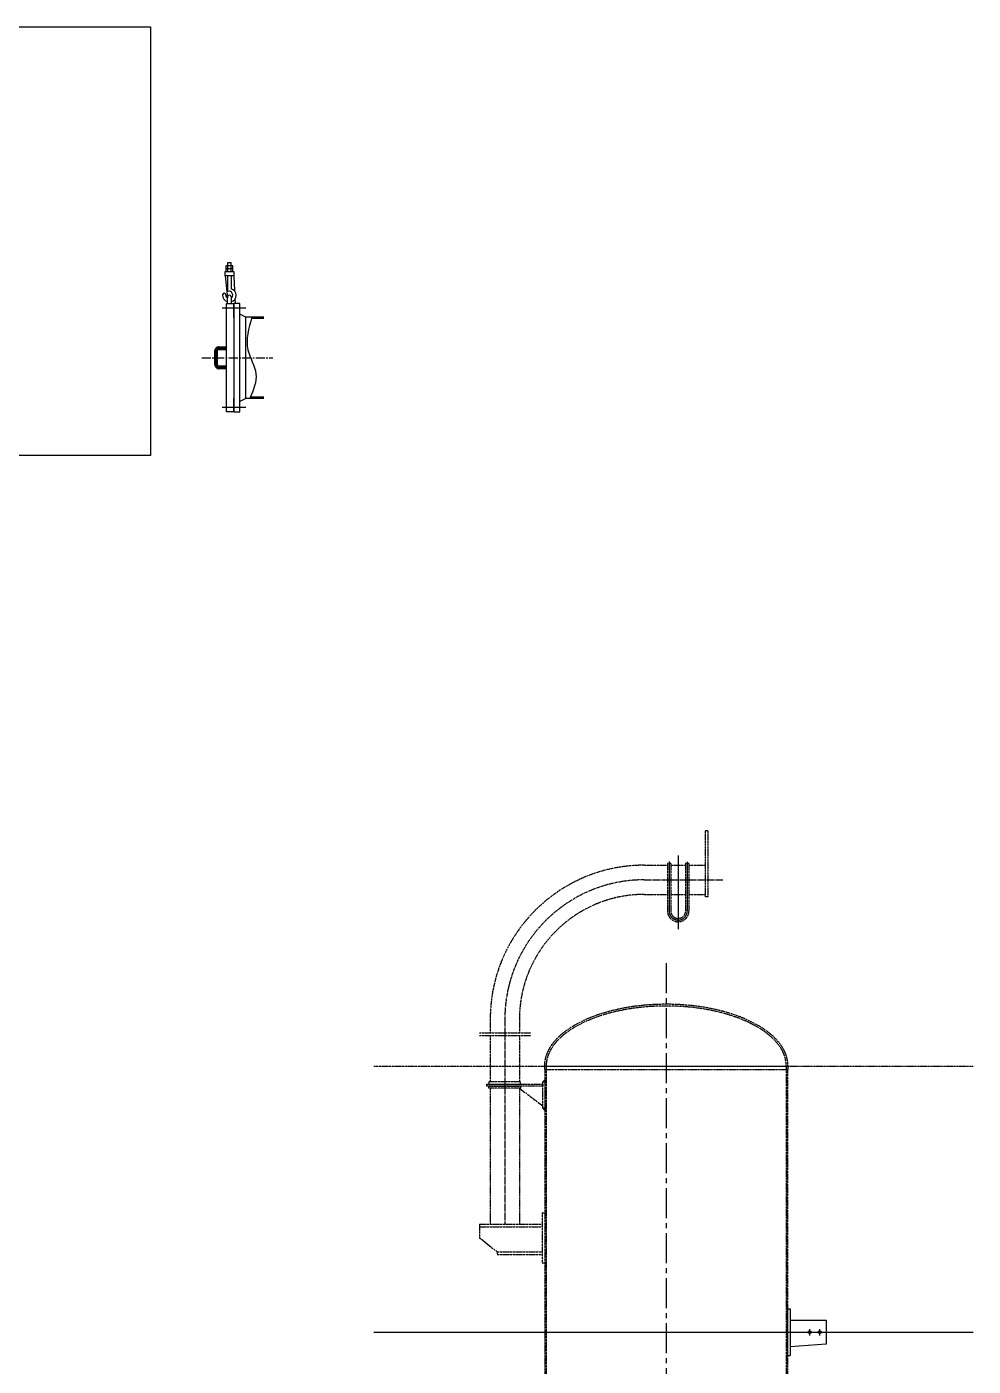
# Model space of a CAD drawing. Extents: x 45567 to 121349, y -17555 to 19241.
# Drawn here: x 94386 to 101482, y 9145 to 19187 of the extents above; entities that cross this region are included whole.
import ezdxf

# ---------------------------------------------------------------- set-up
doc = ezdxf.new("R2010")
doc.units = 0
doc.header["$LTSCALE"] = 30
doc.header["$MEASUREMENT"] = 0
for name, pattern in [('CENTER2', [1.125, 0.75, -0.125, 0.125, -0.125]), ('DASHDOT-S', [14, 10, -2, 0, -2]), ('LIDIVIDE', [0.65, 0.4, -0.05, 0.05, -0.05, 0.05, -0.05])]:
    doc.linetypes.add(name, pattern=pattern)
for name, color, linetype in [('1', 2, 'CONTINUOUS'), ('2', 1, 'CONTINUOUS'), ('3', 3, 'CENTER2'), ('5', 6, 'LIDIVIDE')]:
    doc.layers.add(name, color=color, linetype=linetype)

msp = doc.modelspace()

# ---------------------------------------------------------------- hatches: boundary and pattern name
at = {"layer": '5'}
h = msp.add_hatch(dxfattribs=at)
h.set_pattern_fill('ANSI37', color=256, style=0)
h.set_pattern_definition([(45, (50159.73402, 13670.23652), (-0.08838834765, 0.08838834765), []), (135, (50159.73402, 13670.23652), (-0.08838834765, -0.08838834765), [])])
h.paths.add_polyline_path([(98270.124015, 11292.653282), (98254.205819, 11276.735086), (98270.124015, 11276.735086)])
h = msp.add_hatch(dxfattribs=at)
h.set_pattern_fill('ANSI37', color=256, style=0)
h.set_pattern_definition([(315, (50159.73402, 8687.95565), (-0.08838834765, -0.08838834765), []), (225, (50159.73402, 8687.95565), (-0.08838834765, 0.08838834765), [])])
h.paths.add_polyline_path([(98270.124015, 11065.538888), (98254.205819, 11081.457084), (98270.124015, 11081.457084)])

# ---------------------------------------------------------------- linework, layer by layer
at = {"layer": '1'}
msp.add_line((96988.95886, 9400.195708), (101482.126577, 9400.195708), dxfattribs=at)
msp.add_lwpolyline([(82109.225418, 19186.893124), (95314.194188, 19186.893124), (95314.194188, 15972.013531), (82109.225418, 15972.013531)], close=True, dxfattribs=at)
msp.add_spline([(96073.85821, 17010.603869), (96043.773201, 16764.04742), (96104.08999, 16586.271899), (96057.421443, 16401.00387)], degree=3, dxfattribs=at)
at = {"layer": '2', "ltscale": 5}
for p, q in [((95929.77938, 17394.143869), (95878.97938, 17394.143869)), ((95878.97938, 17394.143869), (95878.97938, 17353.503869)), ((95878.97938, 17373.823869), (95929.77938, 17373.823869)), ((95917.07938, 17417.003869), (95891.67938, 17417.003869)), ((95891.67938, 17417.003869), (95891.67938, 17353.503869)), ((95917.07938, 17353.503869), (95917.07938, 17417.003869)), ((95929.77938, 17353.503869), (95929.77938, 17394.143869)), ((95872.75301, 17353.503869), (95904.37938, 17353.503869)), ((95872.75301, 17320.483869), (95872.75301, 17353.503869)), ((95936.930551, 17320.483869), (95872.75301, 17320.483869)), ((95872.75301, 17320.483869), (95890.198864, 17152.477718)), ((95891.67938, 17320.483869), (95891.67938, 17202.373869)), ((95904.37938, 17353.503869), (95936.930551, 17353.503869)), ((95917.07938, 17320.483869), (95917.07938, 17221.423869)), ((95936.930551, 17353.503869), (95936.930551, 17320.483869)), ((95936.930551, 17320.483869), (95942.479914, 17206.742895)), ((95883.234955, 17112.203869), (95935.486383, 17112.203869)), ((95883.234955, 16299.40387), (95883.234955, 17112.203869)), ((95891.67938, 17112.203869), (95891.67938, 17163.003869)), ((95917.07938, 17163.003869), (95917.07938, 17112.203869)), ((95935.486383, 17112.203869), (95935.486383, 17010.603869)), ((95982.899716, 17112.203869), (95938.38924, 17112.203869)), ((95938.38924, 17112.203869), (95938.38924, 16299.40387)), ((95945.516018, 17144.514242), (95947.092424, 17112.203869)), ((95982.899716, 16299.40387), (95982.899716, 17112.203869)), ((95935.486383, 17010.603869), (95938.38924, 17007.701012)), ((96027.410193, 17010.603869), (95982.899716, 17032.859107)), ((96163.234955, 17010.603869), (96027.410193, 17010.603869)), ((96027.410193, 16401.00387), (96027.410193, 17010.603869)), ((96163.234955, 17000.603869), (96070.920952, 17000.603869)), ((95938.38924, 16403.906727), (95935.486383, 16401.00387)), ((95935.486383, 16401.00387), (95935.486383, 16299.40387)), ((96027.410193, 16401.00387), (95982.899716, 16378.748631)), ((96163.234955, 16401.00387), (96027.410193, 16401.00387)), ((96163.234955, 16411.00387), (96061.712303, 16411.00387)), ((95935.486383, 16299.40387), (95883.234955, 16299.40387)), ((95938.38924, 16299.40387), (95982.899716, 16299.40387))]:
    msp.add_line(p, q, dxfattribs=at)
at = {"layer": '2'}
for p, q in [((95938.38924, 17007.701012), (95938.38924, 16403.906727)), ((95825.177812, 16788.051488), (95883.234955, 16788.051488)), ((95796.14924, 16652.584822), (95796.14924, 16759.022917)), ((95815.501621, 16652.584822), (95815.501621, 16759.022917)), ((95825.177812, 16768.699107), (95883.234955, 16768.699107)), ((95883.234955, 16642.908631), (95825.177812, 16642.908631)), ((95883.234955, 16623.55625), (95825.177812, 16623.55625)), ((98267.124015, 11395.816524), (98267.124015, 11370.816524)), ((100093.124015, 11395.816524), (100093.124015, 11370.816524)), ((100090.124015, 9575.195708), (100090.124015, 9225.195708)), ((100090.124015, 9575.195708), (100110.124015, 9575.195708)), ((100110.124015, 9575.195708), (100110.124015, 9225.195708)), ((100110.124015, 9490.195708), (100380.124015, 9490.195708)), ((100380.124015, 9490.195708), (100380.124015, 9310.195708)), ((100380.124015, 9310.195708), (100110.124015, 9290.195708)), ((100090.124015, 9225.195708), (100110.124015, 9225.195708))]:
    msp.add_line(p, q, dxfattribs=at)
for centre in [(100255.124015, 9400.195708), (100330.124015, 9400.195708)]:
    msp.add_circle(centre, 11, dxfattribs=at)
at = {"layer": '2', "ltscale": 5}
for centre, radius, start, end in [((95904.353969, 17175.367312), 50.8, 178.1877101924, 255.5520850985), ((95866.27938, 17176.973869), 12.7, 0, 180), ((95904.166524, 17173.692441), 25.4, 172.5772075954, 240.5528947586), ((95901.20438, 17175.386369), 28.619063, 303.6900675247, 109.4400348268), ((95904.37938, 17163.003869), 12.7, 0, 180), ((95906.496046, 17173.798869), 48.786756, 282.5288077083, 77.4711922917)]:
    msp.add_arc(centre, radius, start, end, dxfattribs=at)
at = {"layer": '2'}
for centre, radius, start, end in [((95825.177812, 16759.022917), 29.028571, 90.000000767, 180.0000007679), ((95825.177812, 16759.022917), 9.67619, 90.000000767, 180.0000007679), ((95825.177811, 16652.584822), 29.028571, 180.0000007679, 270.000000767), ((95825.177812, 16652.584822), 9.67619, 180.0000007679, 270.000000767)]:
    msp.add_arc(centre, radius, start, end, dxfattribs=at)
at = {"layer": '3', "linetype": 'DASHDOT-S'}
for p, q in [((96027.410193, 17078.337203), (95849.368288, 17078.337203)), ((95825.177812, 16778.375298), (95883.234955, 16778.375298)), ((95805.825431, 16652.584822), (95805.825431, 16759.022917)), ((95883.234955, 16633.232441), (95825.177812, 16633.232441)), ((96027.410193, 16333.270536), (95849.368288, 16333.270536))]:
    msp.add_line(p, q, dxfattribs=at)
at = {"layer": '3', "ltscale": 1050}
for p, q in [((96027.410193, 17078.337203), (95849.368288, 17078.337203)), ((96027.410193, 16333.270536), (95849.368288, 16333.270536))]:
    msp.add_line(p, q, dxfattribs=at)
at = {"layer": '3', "ltscale": 3}
msp.add_line((95697.93561, 16705.803869), (96229.955781, 16705.803869), dxfattribs=at)
at = {"layer": '3', "ltscale": 35}
for p, q in [((99270.124015, 12974.040836), (99270.124015, 12421.502765)), ((99202.0591, 12928.104516), (99202.0591, 12558.074185)), ((99338.188931, 12927.13533), (99338.188931, 12558.074185))]:
    msp.add_line(p, q, dxfattribs=at)
at = {"layer": '3'}
for p, q in [((99270.124015, 12901.170678), (99270.124015, 12682.170678)), ((99014.624015, 12791.670678), (99604.124015, 12791.670678)), ((97970.124015, 11747.170678), (97970.124015, 11645.557527)), ((97970.124015, 11645.557527), (97970.124015, 10210.816524)), ((100042.511571, 9400.195708), (100407.557912, 9400.195708)), ((100255.124015, 9423.764144), (100255.124015, 9376.627271)), ((100330.124015, 9423.764144), (100330.124015, 9376.627271))]:
    msp.add_line(p, q, dxfattribs=at)
at = {"layer": '3', "ltscale": 10}
msp.add_line((99180.124015, 12167.063708), (99180.124015, -15834.264874), dxfattribs=at)
at = {"layer": '3', "linetype": 'DASHDOT-S'}
for centre, start, end in [((95825.177812, 16759.022917), 90.000000767, 180.0000007679), ((95825.177812, 16652.584822), 180.0000007679, 270.000000767)]:
    msp.add_arc(centre, 19.352381, start, end, dxfattribs=at)
at = {"layer": '3'}
msp.add_arc((99014.624015, 11747.170678), 1044.5, 90, 180, dxfattribs=at)
at = {"layer": '3', "ltscale": 35}
msp.add_arc((99270.124015, 12558.074185), 68.064915, 180, 0, dxfattribs=at)
at = {"layer": '5'}
for p, q in [((99472.609291, 13158.82809), (99472.609291, 12664.999721)), ((99492.632148, 13158.82809), (99472.609291, 13158.82809)), ((99492.632148, 13158.82809), (99492.632148, 12664.999721)), ((99014.624015, 12901.170678), (99189.544814, 12901.170678)), ((99189.544814, 12914.515545), (99189.544814, 12558.074185)), ((99214.573385, 12914.515545), (99189.544814, 12914.515545)), ((99214.573385, 12914.515545), (99214.573385, 12558.074185)), ((99214.573385, 12901.170678), (99325.674645, 12901.170678)), ((99325.674645, 12914.515545), (99325.674645, 12558.074185)), ((99350.703216, 12914.515545), (99325.674645, 12914.515545)), ((99350.703216, 12914.515545), (99350.703216, 12558.074185)), ((99350.703216, 12901.170678), (99472.609291, 12901.170678)), ((99014.624015, 12682.170678), (99189.544814, 12682.170678)), ((99214.573385, 12682.170678), (99325.674645, 12682.170678)), ((99350.703216, 12682.170678), (99472.609291, 12682.170678)), ((99492.632148, 12664.999721), (99472.609291, 12664.999721)), ((97860.624015, 11747.170678), (97860.624015, 11645.557527)), ((98079.624015, 11747.170678), (98079.624015, 11645.557527)), ((97780.597633, 11645.557527), (98164.675637, 11645.557527)), ((97780.597633, 11623.626344), (98164.675637, 11623.626344)), ((97860.624015, 11623.626344), (97860.624015, 11276.735086)), ((98079.624015, 11623.626344), (98079.624015, 11276.735086)), ((96988.95886, 11395.816524), (101482.126577, 11395.816524)), ((98267.124015, 11395.816524), (100093.124015, 11395.816524)), ((98267.124015, 11370.816524), (100093.124015, 11370.816524)), ((98270.124015, 11370.816524), (98270.124015, 5401.435326)), ((98280.124015, 11395.816524), (98280.124015, -10079.183476)), ((100080.124015, 11395.816524), (100080.124015, -10104.183476)), ((100090.124015, 11370.816524), (100090.124015, 5401.435326)), ((98254.205819, 11276.735086), (98270.124015, 11292.653282)), ((97860.624015, 11228.979399), (97860.624015, 10210.816524)), ((98079.624015, 11228.979399), (98079.624015, 10210.816524)), ((98079.624015, 11228.979399), (98254.205819, 11097.375646)), ((98254.205819, 11081.457084), (98270.124015, 11065.538888)), ((98254.205819, 11081.457084), (98270.124015, 11081.457084)), ((98250.101158, 10294.110642), (98250.101158, 9920.485095)), ((98250.101158, 10294.110642), (98270.124015, 10294.110642)), ((97779.548778, 10210.816524), (97779.548778, 10108.696211)), ((97779.548778, 10210.816524), (98250.101158, 10210.816524)), ((97779.548778, 10190.793667), (98250.101158, 10190.793667)), ((97779.548778, 10108.696211), (97912.876944, 10003.079381)), ((97912.876944, 10003.079381), (98250.101158, 10003.079381)), ((97912.876944, 10003.079381), (97912.876944, 9983.056524)), ((97912.876944, 9983.056524), (98250.101158, 9983.056524)), ((98250.101158, 9920.485095), (98270.124015, 9920.485095))]:
    msp.add_line(p, q, dxfattribs=at)
for points in [[(97836.228676, 11244.897961), (97836.228676, 11260.816524), (98254.205819, 11260.816524), (98254.205819, 11244.897961)], [(97851.033198, 11260.816524), (98087.995238, 11260.816524), (98087.995238, 11276.735086), (97851.033198, 11276.735086)], [(97851.033198, 11244.897961), (98087.995238, 11244.897961), (98087.995238, 11228.979399), (97851.033198, 11228.979399)]]:
    msp.add_lwpolyline(points, close=True, dxfattribs=at)
msp.add_lwpolyline([(98254.205819, 11081.457084), (98254.205819, 11276.735086), (98270.124015, 11276.735086), (98270.124015, 11081.457084)], dxfattribs=at)
for centre, radius, start, end in [((99014.624015, 11747.170678), 1154, 90, 180), ((99014.624015, 11747.170678), 935, 90, 180), ((99270.124015, 12558.074185), 80.579201, 180, 0), ((99270.124015, 12558.074185), 55.55063, 180, 0)]:
    msp.add_arc(centre, radius, start, end, dxfattribs=at)
msp.add_ellipse((99180.124015, 11395.816524), major_axis=(-900, 0), ratio=0.5, start_param=3.1415926536, end_param=6.2831853072, dxfattribs=at)
msp.add_open_spline([(100093.124015, 11395.816524), (100093.124015, 11407.930912), (100092.197987, 11420.045114), (100088.506962, 11444.169494), (100085.742183, 11456.179407), (100078.409878, 11480.000989), (100073.842629, 11491.812611), (100059.820986, 11521.883227), (100049.066714, 11539.935097), (100023.441274, 11575.102244), (100008.570292, 11592.218784), (99974.968191, 11625.3163), (99956.236713, 11641.297802), (99915.195929, 11671.94134), (99892.886369, 11686.603405), (99845.008294, 11714.43219), (99819.439729, 11727.598768), (99765.403774, 11752.271513), (99736.936474, 11763.777517), (99677.503606, 11784.979877), (99646.538207, 11794.676095), (99582.546065, 11812.130094), (99549.519533, 11819.88777), (99481.872614, 11833.359982), (99447.252461, 11839.074444), (99376.909598, 11848.382297), (99341.187136, 11851.975639), (99269.147473, 11856.991933), (99232.830526, 11858.414859), (99160.118628, 11859.070719), (99123.723934, 11858.303648), (99051.374446, 11854.590051), (99015.419908, 11851.643544), (98944.462041, 11843.611522), (98909.458963, 11838.52605), (98840.90107, 11826.285561), (98807.346497, 11819.130611), (98742.161018, 11802.848026), (98710.530334, 11793.720486), (98649.639456, 11773.614562), (98620.379446, 11762.636305), (98564.642035, 11738.972438), (98538.164752, 11726.286984), (98488.365555, 11699.369574), (98465.04364, 11685.137775), (98421.886606, 11655.301015), (98402.051297, 11639.696101), (98366.160181, 11607.295302), (98350.104012, 11590.499082), (98322.033719, 11555.909737), (98310.019503, 11538.115553), (98290.2747, 11501.756015), (98282.545369, 11483.189353), (98272.644709, 11449.239533), (98269.685004, 11433.940803), (98267.487722, 11411.00614), (98267.124015, 11403.411341), (98267.124015, 11395.816524)], degree=3, knots=[3.1415926536, 3.1415926536, 3.1415926536, 3.1415926536, 3.2179438399, 3.2179438399, 3.2942950263, 3.2942950263, 3.3706462126, 3.3706462126, 3.490983011, 3.490983011, 3.6113198093, 3.6113198093, 3.7316566076, 3.7316566076, 3.851993406, 3.851993406, 3.9723302043, 3.9723302043, 4.0926670026, 4.0926670026, 4.213003801, 4.213003801, 4.3333405993, 4.3333405993, 4.4536773977, 4.4536773977, 4.574014196, 4.574014196, 4.6943509943, 4.6943509943, 4.8146877927, 4.8146877927, 4.935024591, 4.935024591, 5.0553613893, 5.0553613893, 5.1756981877, 5.1756981877, 5.296034986, 5.296034986, 5.4163717843, 5.4163717843, 5.5367085827, 5.5367085827, 5.657045381, 5.657045381, 5.7773821794, 5.7773821794, 5.8977189777, 5.8977189777, 6.018055776, 6.018055776, 6.1383925744, 6.1383925744, 6.2353188127, 6.2353188127, 6.2831853072, 6.2831853072, 6.2831853072, 6.2831853072], dxfattribs=at)

doc.saveas('drawing.dxf')
